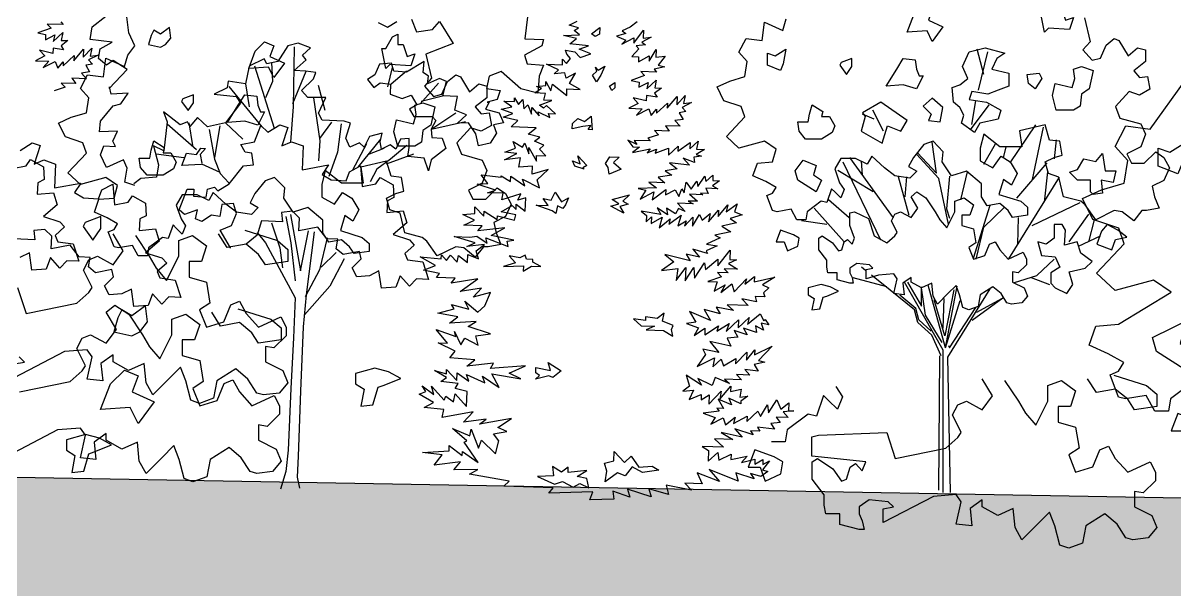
# Model space of a CAD drawing. Header units: inches. Extents: x 11.9 to 85.3, y 21.1 to 37.4.
# Drawn here: x 23.875 to 24.909, y 22.244 to 22.753 of the extents above; entities that cross this region are included whole.
import ezdxf

# ---------------------------------------------------------------- set-up
doc = ezdxf.new("R2010")
doc.units = ezdxf.units.IN
doc.header["$MEASUREMENT"] = 0
doc.layers.add('CAY', color=94, linetype='Continuous')
doc.layers.add('CAY-3', color=61, linetype='Continuous')

# ---------------------------------------------------------------- blocks, each defined once
blk = doc.blocks.new('A$C76451831')
at = {"layer": 'CAY'}
for p, q in [((6028.7, 1064.2), (6002.1, 1054.3)), ((6053, 1071.1), (6021.3, 1072.2)), ((6021.3, 1072.2), (6028.7, 1064.2)), ((6048.2, 1076.7), (6053, 1071.1)), ((6002.1, 1054.3), (6017.8, 1051)), ((6017.8, 1051), (6017.5, 1040.6)), ((6017.5, 1040.6), (6036.4, 1050.3)), ((6033.2, 1037.3), (6052.4, 1055.2)), ((6036.4, 1050.3), (6033.2, 1037.3)), ((6062.7, 1039), (6048.8, 1028.6)), ((6052.4, 1055.2), (6049.1, 1039.5)), ((6049.1, 1039.5), (6062.7, 1039)), ((2228.3, 971.5), (2215.1, 1021.6)), ((2217.8, 939.8), (2236.3, 1016.3)), ((6005.9, 1019.7), (6016.3, 1008.4)), ((6032.4, 1013.3), (6005.9, 1019.7)), ((6032.8, 1024.2), (6032.4, 1013.3)), ((6053.9, 1020.7), (6032.8, 1024.2)), ((6048.8, 1028.6), (6053.9, 1020.7)), ((6074.5, 998.7), (6093.9, 1022)), ((6093.3, 1005.7), (6110.2, 1024.2)), ((6093.9, 1022), (6093.3, 1005.7)), ((6110.2, 1024.2), (6107, 1008)), ((6016.3, 1008.4), (5997.4, 998.7)), ((5997.4, 998.7), (6024.1, 997.7)), ((6024.1, 997.7), (6012.8, 985)), ((6012.8, 985), (6037.3, 997.3)), ((6037.3, 997.3), (6042.2, 983.9)), ((6042.2, 983.9), (6053.1, 996.7)), ((6052.8, 988.6), (6074.8, 1009.1)), ((6053.1, 996.7), (6052.8, 988.6)), ((6074.8, 1009.1), (6074.5, 998.7)), ((6111.4, 992), (6098.2, 989.7)), ((6122.9, 1010.1), (6104, 1000.4)), ((6104, 1000.4), (6111.4, 992)), ((6107, 1008), (6122.9, 1010.1)), ((6105.9, 976.3), (6089.5, 974.1)), ((6089.5, 974.1), (6099.9, 962.9)), ((6098.2, 989.7), (6105.9, 976.3)), ((6056.8, 945.8), (6035.2, 938.9)), ((6078.3, 953.2), (6048.9, 954.2)), ((6048.9, 954.2), (6056.8, 945.8)), ((6070.5, 963.9), (6078.3, 953.2)), ((6099.9, 962.9), (6070.5, 963.9)), ((2027.8, 857.9), (2006.6, 900.2)), ((2201.9, 860.6), (2238.9, 910.7)), ((2204.6, 871.1), (2212.5, 918.7)), ((2009.3, 881.7), (1985.5, 892.2)), ((2281, 794.5), (2332.5, 870.4)), ((2326.2, 761), (2347.8, 865.6)), ((2491.6, 827), (2512.8, 868.3)), ((2512.8, 868.3), (2561.2, 861.8)), ((2134, 774), (2125.3, 835.7)), ((2228.6, 791.9), (2251.7, 832.8)), ((2370.1, 802.5), (2374.1, 840.9)), ((2138.7, 763.4), (2093.5, 812.2)), ((2095.8, 814.5), (2134, 774)), ((2268, 805.1), (2272.9, 825.9)), ((2516.4, 799.3), (2491.6, 827)), ((2022.3, 639.8), (1946.8, 795.6)), ((2047.7, 684.5), (1960.2, 805.1)), ((1985.8, 770.9), (1983.8, 797.9)), ((2294.3, 724.1), (2354.9, 794.5)), ((2509.3, 753.8), (2516.4, 799.3)), ((2007, 736.3), (1936.2, 779.1)), ((2079.1, 689), (2057.9, 766.3)), ((2071.1, 726.8), (2074.5, 766.9)), ((2157.5, 671.8), (2138.7, 763.4)), ((2159.9, 768.1), (2154, 702.8)), ((2182.7, 720.5), (2195.7, 776.4)), ((2278.7, 602.9), (2379.6, 765.8)), ((2350.1, 715.8), (2356.4, 776.4)), ((2426.2, 723.2), (2463.9, 740.3)), ((2463.9, 740.3), (2509.3, 753.8)), ((1958.8, 684.4), (1917.8, 720.8)), ((2325.4, 669), (2421.3, 715.4)), ((2446.8, 681.3), (2426.2, 723.2)), ((1948.8, 636.8), (1888.7, 704)), ((2154, 702.8), (2159.9, 684)), ((2207.6, 603.7), (2240.9, 709.9)), ((2228.7, 665.9), (2269.2, 705.2)), ((2399.3, 636.8), (2438.6, 692.2)), ((1914.2, 671.4), (1863.5, 678.5)), ((2296.7, 631.7), (2297.9, 685.1)), ((2438.6, 636.8), (2450, 680.8)), ((2498.7, 664.2), (2446.8, 681.3)), ((2213.4, 601.8), (2228.7, 665.9)), ((2417.8, 627.7), (2461.8, 648.6)), ((2509.3, 632.9), (2498.7, 664.2)), ((2334.4, 569.5), (2369.4, 602.2)), ((1991.5, 579.5), (1983.4, 586)), ((2034.5, 546.7), (1966.9, 564.4)), ((2041.2, 539.6), (2003.7, 569.7)), ((2147.3, 419.7), (2069.9, 556)), ((2075.8, 556.2), (2104.1, 507.8)), ((2289.6, 555.4), (2334.4, 569.5)), ((2323, 565.2), (2360, 551.4)), ((2089.9, 500.7), (2041.2, 539.6)), ((2092.3, 503.1), (2060.4, 530.2)), ((2102.9, 544.4), (2111.2, 489.7)), ((2104.1, 507.8), (2104.1, 546.7)), ((2151.6, 424.8), (2117.3, 549.9)), ((2168.2, 540.8), (2150.5, 448.4)), ((2151.6, 424.8), (2175, 548.1)), ((2156.8, 405.9), (2241.3, 542.4)), ((2150.5, 448.4), (2129.2, 520.8)), ((2146.9, 463.7), (2149.3, 523.1)), ((2151.6, 424.8), (2181.2, 519.2)), ((2205.1, 479.9), (2266.8, 524.3)), ((2214.5, 496), (2264.5, 523.1)), ((2096.6, 475.1), (2089.9, 500.7)), ((2098.2, 480.3), (2092.3, 503.1)), ((2111.2, 489.7), (2144.6, 435.4)), ((2159.9, 424.8), (2212.2, 505.4)), ((2124.5, 449.6), (2096.6, 475.1)), ((2123.3, 457.8), (2098.2, 480.3)), ((2143, 408.3), (2124.5, 449.6)), ((2147.3, 135.4), (2147.3, 419.7)), ((2157.5, 429.5), (2159.9, 424.8)), ((2138.3, 140.1), (2140.6, 408.3)), ((2161.5, 135.4), (2156.8, 405.9))]:
    blk.add_line(p, q, dxfattribs=at)
for points in [[(530, 749.3), (509.9, 755.6), (514.2, 784.1), (506.8, 800.9), (473, 785.1), (461.4, 810.4), (467.7, 828.4), (490.9, 827.3), (485.7, 837.9), (495.2, 857.9), (459.3, 856.8), (461.4, 877.9), (486.7, 908.5), (501.5, 912.7), (516.3, 933.8), (482.5, 931.7), (479.3, 946.5), (478.3, 943.3), (514.2, 981.3), (486.7, 999.2), (473, 989.7), (457.2, 1003.4), (460.4, 1022.4), (484.6, 1036.1), (440.3, 1041.4), (444.5, 1066.7), (472, 1087.8)], [(1315.7, 1086.8), (1310.4, 1042.5), (1347.4, 1041.4), (1344.2, 1028.7), (1309.4, 1009.8), (1314.7, 992.9), (1347.4, 989.7), (1338.9, 967.6), (1335.8, 933.8), (1302, 942.3), (1263, 977.1), (1238.7, 967.6), (1233.4, 943.3), (1260.9, 939.1), (1254.5, 921.2), (1234.5, 915.9), (1238.7, 915.9), (1231.3, 902.2), (1258.8, 894.8), (1267.2, 874.8), (1247.2, 870.5), (1253.5, 853.7)], [(2429.6, 1084.7), (2441, 1036.7), (2426.8, 1020.6), (2445.3, 999.7), (2461.8, 1004.1), (2473.2, 1029.6), (2489.3, 1043.4), (2498.7, 1039.1), (2517.2, 1008.8), (2535.7, 1024.9), (2551.8, 1020.6), (2551.8, 997.4), (2528.6, 978.9), (2540, 965.1), (2556.1, 967.1), (2560.8, 941.9), (2540, 930.1), (2519.2, 937.2), (2491.7, 907.3), (2500.7, 884.1), (2542.4, 872.7), (2551.8, 851.9), (2542.4, 826.3), (2533.3, 821.6), (2514.8, 812.5), (2523.9, 794.1), (2549.4, 794.1), (2572.6, 816.9), (2588.7, 805.5), (2600.1, 784.6), (2588.7, 759.5), (2565.6, 747.7), (2570.3, 726.8), (2579.3, 704), (2554.2, 699.3), (2544.7, 699.3), (2528.6, 678.5), (2505.4, 696.9), (2489.3, 699.3), (2452.3, 680.8), (2431.5, 710.7), (2422.5, 717.8), (2387.9, 726.8), (2378.5, 766.1), (2357.6, 773.2), (2350.9, 796.4), (2369.4, 805.5), (2385.5, 810.2), (2380.8, 837.7), (2360, 840.1), (2350.9, 870.4), (2299.8, 858.6), (2304.6, 826.3), (2260.5, 826.3), (2228.3, 851.9), (2221.2, 824), (2221.2, 798.4), (2246.8, 784.6), (2262.9, 807.8), (2281.4, 796.4), (2295.5, 773.2), (2283.7, 750), (2267.6, 761.4), (2258.6, 731.5), (2302.2, 717.8), (2316, 706), (2316, 689.9), (2286.1, 685.5), (2277, 699.3), (2260.5, 713.1), (2235.4, 708.3), (2223.6, 726.8), (2223.6, 752.4), (2193.7, 777.9), (2163.8, 768.5), (2145.4, 796.4), (2147.3, 816.9), (2126.9, 837.7), (2108.4, 831), (2087.6, 805.5), (2078.1, 787), (2094.3, 777.9), (2080.5, 763.8), (2050.6, 768.5), (2029.8, 784.6), (2004.2, 807.8), (1995.2, 791.7), (1972, 803.1), (1942.1, 803.1), (1930.3, 782.3), (1939.8, 754.7), (1948.8, 741), (1942.1, 724.5), (1930.3, 736.3), (1923.7, 742.9), (1914.2, 715.4), (1902.8, 717.8), (1874.9, 696.9), (1872.6, 680.8), (1854.1, 680.8), (1842.7, 701.7), (1814.8, 696.9), (1805.7, 699.3), (1794.3, 729.2), (1805.7, 733.9), (1812.8, 745.3), (1792, 757.1), (1766.4, 768.5), (1775.5, 794.1), (1805.7, 796.4), (1812.8, 821.6), (1789.6, 837.7), (1738.5, 824), (1713.4, 847.2), (1750.3, 886.5), (1743.2, 907.3), (1708.6, 918.7), (1694.9, 946.6), (1720, 958), (1750.3, 967.1), (1755, 997.4), (1738.5, 1015.9), (1752.7, 1043.4), (1784.9, 1039.1), (1789.6, 1076), (1826.6, 1059.5), (1833.2, 1082.7)], [(1534.6, 1076.3), (1521.1, 1065.9), (1505, 1058.7), (1512.5, 1053), (1493.8, 1048.2), (1512, 1039.9), (1504.1, 1032), (1528.5, 1044.3), (1528.1, 1033.9), (1547.6, 1060), (1547.1, 1043.7), (1563, 1045.8), (1544.1, 1036.1), (1551.6, 1030.3), (1532.9, 1028.3), (1538.2, 1022.7), (1524.5, 1007.3), (1537.6, 1006.8), (1537.3, 996.4), (1559, 1008.8), (1558.6, 997.9), (1572.6, 1021.5), (1572, 1005.6), (1591.1, 1007.7), (1576.9, 989.6), (1590.4, 986.4), (1568.9, 981.7), (1573.7, 976.1), (1542, 977.2), (1549.5, 969.2), (1522.8, 959.3), (1538.6, 956), (1538.2, 945.6), (1557.1, 955.4), (1554, 942.3), (1573.2, 960.2), (1569.9, 944.5), (1583.5, 944), (1569.5, 933.6), (1574.7, 925.7), (1553.5, 929.2), (1553.1, 918.3), (1526.6, 924.7), (1537.1, 913.4), (1518.2, 903.7), (1544.9, 902.7), (1533.5, 890), (1558, 902.3), (1563, 889), (1573.8, 901.7), (1573.5, 893.6), (1595.6, 914.1), (1595.2, 903.7), (1614.6, 927.1), (1614, 910.8), (1631, 929.2), (1627.7, 913), (1643.6, 915.2), (1624.7, 905.4), (1632.1, 897), (1618.9, 894.7), (1626.6, 881.3), (1610.2, 879.2), (1620.7, 867.9), (1591.3, 868.9), (1599.1, 858.2), (1569.6, 859.3), (1577.5, 850.8), (1556, 843.9), (1561.2, 838.3), (1529.1, 839.4), (1534.2, 831), (1515.9, 839.8), (1525.9, 826.3), (1539.5, 825.9), (1525.5, 815.5), (1560.6, 822.4), (1554.9, 814.4), (1573.8, 821.9), (1570.8, 813.9), (1597.8, 823.8), (1597.4, 810.2), (1616.6, 828.2), (1616.2, 817.7), (1640.9, 835.5), (1640.4, 822.3), (1656.8, 837.6), (1653.5, 821.9), (1669.8, 821.3), (1653.1, 811), (1663.9, 807.9), (1648, 805.8), (1649.9, 795.3), (1626.6, 803.8), (1639.3, 790.2), (1599.5, 794.3), (1615, 782.9), (1590.8, 778.7), (1604.1, 770.1), (1577.2, 765.6), (1590, 754.7), (1558.3, 755.8), (1573.8, 744.4), (1536.6, 743), (1552.3, 740.2), (1540.8, 721.6), (1568.1, 736.9), (1564.8, 720.7), (1592.2, 741.1), (1591.9, 730.6), (1610.8, 740.4), (1618.5, 727), (1624.5, 742.7), (1629.2, 734.8), (1632.6, 756), (1643, 742), (1654, 757.9), (1656.3, 747), (1670.2, 767.8), (1672.6, 757.3), (1686.6, 770), (1686.2, 759.1), (1699.3, 758.6), (1685.9, 748.7), (1696.1, 742.9), (1672.1, 743.7), (1677.2, 733.1), (1661.3, 733.7), (1666.6, 730.8), (1639.9, 731.7), (1655.3, 717.6), (1636.8, 718.2), (1647, 712.9), (1615.3, 714), (1630.6, 697.1), (1617.6, 703), (1611.9, 692.8), (1593.7, 703.8), (1595.9, 690.6), (1575.1, 704.5), (1582.3, 691.1), (1542.7, 697.9), (1553.3, 689.4), (1552.8, 676.3), (1563.6, 686.3), (1563.1, 673.2), (1584.9, 685.6), (1579.1, 664.5), (1601.1, 682.3), (1598, 672), (1622.6, 689.7), (1616.4, 668.6), (1632.6, 678.5), (1629.6, 668.1), (1646.1, 686.1), (1645.4, 667.6), (1659.8, 691.1), (1664.9, 680), (1681.2, 693.1), (1677.9, 676.9), (1697.3, 700.2), (1696.8, 687.1), (1716.2, 710.4), (1713, 696.9), (1734.9, 712.5), (1729.3, 696.4), (1745, 690.8), (1720.7, 683.5), (1733.6, 674.9), (1704.3, 668.2), (1722.5, 656.7), (1690.1, 650.1), (1700.8, 644.3), (1673.6, 631.7), (1694.8, 628.7), (1673.2, 618.6), (1675.7, 613), (1646.5, 622.2), (1659.6, 605.9), (1633, 611.8), (1640.7, 598.4), (1590.4, 611), (1608.5, 596.8), (1583.9, 579.1), (1616.2, 583.4), (1612.6, 559.5), (1632.1, 585.5), (1631.2, 558.8), (1648, 585), (1649.9, 563.6), (1669.6, 594.7), (1671.9, 581.4), (1696.6, 601.9), (1696.1, 588.3), (1721.2, 619.6), (1720.6, 601), (1733.7, 600.6), (1717.6, 593), (1735.8, 581.9), (1709.1, 582.8), (1716.9, 574.4), (1695.7, 575.2), (1703.5, 566.7), (1676.5, 557.2), (1695, 556.6), (1688.9, 538.2), (1710.7, 550.6), (1702.4, 535), (1724.3, 552.8), (1728.8, 536.8), (1753.7, 562.3), (1750.6, 551.9), (1769.7, 567.1), (1769.3, 556.7), (1810, 565.7), (1785.4, 550.7), (1798.4, 544.8), (1787.6, 534.8), (1790, 526.5), (1771, 527.2), (1773.4, 516.7), (1744.6, 522.7), (1757.2, 509.1), (1714.7, 510.6), (1727.4, 499.2), (1693.2, 505.9), (1700.9, 492.5), (1669.1, 501.3), (1681.4, 479.5), (1639.5, 497.3), (1652.3, 475.6), (1633.6, 473.5), (1657.4, 464.5), (1648.7, 449), (1670.5, 464.1), (1670, 450.9), (1697.4, 468.6), (1694.3, 457.8), (1718.8, 473.3), (1712.8, 457.1), (1737.7, 480.3), (1737.1, 464.5), (1759.1, 485), (1755.9, 472), (1780.7, 492.4), (1788.3, 478.5), (1790.7, 481.2), (1798.5, 470.5), (1782.7, 473.7), (1787.7, 460), (1771.7, 468.7), (1773.9, 455), (1747.5, 464.1), (1755.2, 450.7), (1728.8, 459.3), (1736.5, 445.9), (1715.1, 443.9), (1722.2, 427.8), (1680, 437), (1698.2, 415), (1666.3, 421.6), (1671.3, 411), (1654.7, 387.5), (1689.7, 404.9), (1686.3, 386.4), (1702.7, 401.7), (1707.7, 388.4), (1732.3, 403.4), (1731.9, 392.6), (1754, 415.8), (1753.4, 400), (1770, 420.7), (1769.7, 410.3), (1805.2, 427.6), (1777.4, 399.1), (1790.4, 396), (1769, 391.3), (1776.7, 377.8), (1750.1, 381.5), (1760.6, 370.2), (1733.8, 371.2), (1743.9, 360.4), (1709.5, 361.6), (1719.6, 353.1), (1691, 365), (1685, 349.3), (1656.1, 363.5), (1663.8, 350.1), (1632.7, 369.7), (1639.7, 348.2), (1626.2, 337.8), (1647.6, 339.7), (1638.8, 321.5), (1663.1, 331), (1662.7, 320.6), (1679, 330.5), (1678.3, 311.9), (1703.2, 337.8), (1700, 322), (1722.2, 348), (1721.8, 337.1), (1743.2, 341.8), (1740, 326.1), (1756.3, 327.8), (1742.4, 317.8), (1742.2, 312.4), (1718.6, 324.1), (1723.6, 310.3), (1697.2, 322.1), (1707.5, 303.2), (1694.3, 303.7), (1699.1, 298), (1667.2, 293.7), (1691, 285.2), (1682.3, 271.9), (1706.8, 284.6), (1711.8, 270.9), (1730.9, 286.1), (1727.7, 273), (1755, 287.9), (1754.6, 277.5), (1776.6, 298.1), (1781.7, 287), (1795.6, 310.5), (1797.8, 294.6), (1814.6, 320.8), (1822.1, 301.9), (1838.4, 314.5), (1837.8, 298.6), (1848.2, 298.3), (1826.8, 296.3), (1837.3, 285.1), (1813.3, 285.9), (1821.1, 275.2), (1802.5, 273.1), (1809.8, 262), (1775.5, 265.9), (1780.6, 258), (1761.6, 258.7), (1766.8, 250.4), (1730.1, 262.5), (1745.3, 245.7), (1703.1, 255.3), (1726.6, 241.3), (1689.5, 242.6), (1707.5, 225.7), (1664.9, 227.2), (1677.8, 219), (1677, 197.7), (1696.2, 215.6), (1698.4, 199.7), (1722.9, 212), (1722.5, 201.1), (1754.9, 208.2), (1743.6, 195.4), (1770.5, 202.2), (1770.2, 191.8), (1786.4, 201.6), (1786, 191.2), (1799.9, 198.4), (1785.6, 180.3), (1796.4, 177.2), (1782.5, 167.3), (1761.4, 173.5), (1769.1, 162.3), (1732.4, 174.5), (1736.8, 158), (1679.2, 181.3), (1699.6, 157), (1654.9, 174.5), (1665, 152.8), (1630.2, 154), (1643.3, 140), (1592.9, 149.9), (1597.7, 131.1), (1558.2, 142.9), (1562.6, 126.9), (1515.6, 142.2), (1520, 125.7), (1486, 137.8), (1488.1, 121.8), (1440.1, 120.8), (1446.1, 136.4), (1358.1, 134.1), (1366.6, 144.6), (1267.9, 148.1), (1279.1, 158.1), (1199.4, 171.8), (1216.1, 181.6), (1168, 180.6), (1181.7, 196.4), (1128.5, 190.1), (1145, 210.9), (1105.3, 215), (1158.5, 218.6), (1158.8, 229), (1184.9, 209.5), (1185.2, 217.6), (1216.5, 195.2), (1188.5, 236.1), (1194, 238.6), (1165.5, 263.2), (1199.8, 248.8), (1202.6, 261.9), (1217.6, 224.2), (1223.1, 239.9), (1251.6, 212.6), (1257.9, 238.7), (1247.6, 252.6), (1274.4, 257.1), (1256.2, 265.5), (1283.5, 283.1), (1219.2, 272.2), (1232.7, 282.1), (1187.2, 276), (1206.5, 296.7), (1144.9, 285.2), (1148.2, 301.4), (1108.5, 305.5), (1127.4, 315.3), (1098.5, 332.2), (1112.3, 337.1), (1104.5, 348.3), (1127.9, 331.1), (1123.1, 347.6), (1148.9, 320), (1151.8, 327.6), (1167.3, 316.6), (1170.6, 332.4), (1193.7, 307.5), (1194.8, 337), (1171, 343.2), (1176.8, 353.5), (1142, 357.4), (1153.2, 365.2), (1129.6, 379.1), (1153.4, 372.9), (1153.7, 381), (1174.2, 359), (1174.8, 374.8), (1198.2, 358.2), (1193.2, 371.5), (1229.8, 354.3), (1225.3, 367.6), (1258.9, 345.2), (1244, 372.4), (1302.2, 362.7), (1278.5, 373.9), (1311.2, 388.7), (1241.7, 383.4), (1247.5, 393.6), (1193.8, 387.8), (1210.1, 400.4), (1160, 404.8), (1170.8, 417.6), (1137, 434.6), (1155.6, 434), (1132.5, 461.5), (1171.9, 447), (1169.5, 457.5), (1182.2, 430.8), (1190.3, 443.7), (1216.6, 429.6), (1211.8, 448.3), (1241.4, 452.3), (1196.6, 467.5), (1212.8, 477.3), (1159.7, 474.2), (1176, 486.8), (1136.3, 493.6), (1168.4, 502.9), (1163.7, 511.2), (1197.8, 501.9), (1190.2, 518), (1216.2, 495.8), (1230.2, 508.9), (1241.6, 535.3), (1206.8, 525.6), (1223.3, 543.6), (1180.5, 537.4), (1215.8, 562.4), (1162.5, 553.9), (1170.5, 564), (1133.4, 565.3), (1139.1, 573.3), (1107.2, 579.8), (1131.5, 589.4), (1100.4, 606.4), (1142.9, 602.6), (1143.1, 610.3), (1153.2, 599.5), (1161.7, 609.7), (1174.4, 596.1), (1177.5, 609.1), (1195.6, 595.3), (1196.2, 611.2), (1217.2, 602.3), (1212.8, 618.8), (1229.1, 631.3), (1194, 627.1), (1210.6, 634.7), (1168.4, 647.1), (1200.1, 646), (1213.8, 647.7), (1234.6, 633.9), (1232.3, 644.8), (1276.9, 627), (1274.6, 637.9), (1287.8, 640.2), (1242.8, 649.4), (1270.1, 664.8), (1216.4, 658.5), (1224.9, 668.7), (1187.8, 670), (1209.5, 680.1), (1185.8, 691.3), (1209.9, 693.2), (1210.4, 706.8), (1228.3, 687.6), (1228.7, 698), (1254.8, 681.2), (1255.1, 688.9), (1289.2, 680), (1292.3, 690.3), (1263.1, 696.8), (1284.8, 709.2), (1292.7, 701.2), (1293, 711.6), (1311.1, 697.8), (1312.1, 724.6), (1296, 719.7), (1301.9, 732.6), (1263.9, 720.8), (1267.1, 733.8), (1235.4, 734.9), (1251.4, 739.8), (1214.7, 752), (1236, 753.5), (1223, 770.3), (1262.8, 766.2), (1262.9, 768.9), (1281.5, 757.4), (1281.9, 768.2), (1310.2, 748.6), (1305.7, 761.9), (1339.5, 744.9), (1334.6, 760.9), (1356.7, 781.5), (1324.6, 771.7), (1325.2, 788), (1298.4, 786.2), (1301.7, 804.7), (1269.4, 800.4), (1293.9, 813.1), (1270, 816.2), (1291.5, 823.6), (1286.5, 837), (1305.2, 825.9), (1310.4, 833.9), (1317.9, 812.3), (1318.3, 825.4), (1333.2, 798.2), (1333.6, 809), (1352.2, 808.4), (1339.5, 822), (1347.9, 829.8), (1329.6, 838.2), (1340.3, 846), (1316.5, 852.2), (1332.8, 864.8), (1282.6, 866.6), (1296.2, 879.2), (1266.9, 885.7), (1286.2, 893.2), (1262.5, 901.7), (1284, 906.4), (1268.1, 917.8), (1289.3, 917.1), (1289.6, 924.8), (1297.3, 911.4), (1305.8, 921.5), (1307.9, 902.9), (1315.9, 910.7), (1323.4, 891.9), (1323.8, 905), (1339.1, 888.6), (1336.7, 896.9), (1360.3, 885.2), (1357.8, 893.4), (1371.4, 892.9), (1353.4, 909.4), (1347.8, 904.2), (1339.8, 909.9), (1364.2, 919.5), (1348.4, 920), (1351.5, 933.5), (1330.3, 934.3), (1343.8, 944.2), (1333.4, 947.3), (1352.1, 949.4), (1352.4, 957.5), (1362.1, 938.6), (1365.3, 951.6), (1394, 929.3), (1394.4, 942.4), (1420.7, 941.5), (1399.8, 953.1), (1411.4, 974), (1392.5, 963.8), (1390.1, 974.8), (1368.8, 972.8), (1377.2, 980.7), (1353.6, 991.9), (1385.3, 990.8), (1385.6, 1001.7), (1393.5, 993.3), (1401.6, 1003.4), (1394.2, 1011.8), (1391.7, 1020.1), (1410.2, 1016.7), (1420.7, 1005.5), (1442.2, 1012.9), (1418.5, 1021.8), (1437.3, 1028.9), (1400.3, 1032.9), (1413.8, 1043.3), (1387.3, 1049.2), (1419.5, 1050.8), (1409, 1059.4), (1417.3, 1064.5), (1398.9, 1070.1), (1415, 1077.7)], [(1253.5, 853.7), (1240.8, 833.6), (1217.6, 828.4), (1212.4, 852.6), (1197.6, 874.8), (1175.4, 873.7), (1193.4, 890.6), (1170.2, 900.1), (1175.4, 927.5), (1145.9, 928.6), (1153.3, 957), (1139.6, 963.4), (1115.3, 952.8), (1117.4, 967.6), (1106.9, 975), (1109, 997.1), (1073.1, 976), (1047.8, 978.1), (1043.6, 993.9), (1019.3, 991.8), (1009.9, 970.7), (995.1, 961.2), (1007.7, 945.4), (1020.4, 954.9), (1041.5, 951.8), (1040.4, 931.7), (1064.7, 923.3), (1082.6, 929.6), (1094.2, 910.6), (1079.5, 902.2), (1087.9, 887.4), (1124.8, 887.4), (1132.2, 879), (1122.7, 862.1), (1123.8, 845.2), (1144.9, 844.2), (1152.2, 823.1), (1122.7, 800.9), (1117.4, 778.8), (1109, 804.1), (1076.3, 807.3), (1078.4, 825.2), (1078.4, 843.1), (1061.5, 842.1), (1052, 822), (1040.4, 830.5), (1023.6, 822), (1020.4, 836.8), (1024.6, 853.7), (999.3, 847.3), (988.8, 826.2), (979.3, 834.7), (960.3, 826.2), (951.8, 844.2), (961.3, 873.7), (948.7, 877.9), (904.4, 880), (897, 893.7), (911.8, 925.4), (875.9, 925.4), (863.3, 939.1), (887.5, 962.3), (891.7, 975), (871.7, 978.1), (848.5, 979.2), (872.7, 1000.3), (865.4, 1009.8), (881.2, 1024.5), (856.9, 1034), (835.8, 1028.7), (815.8, 997.1), (793.6, 992.9), (788.4, 1002.4), (758.8, 987.6), (751.5, 952.8), (716.7, 958.1), (714.5, 944.4), (688.2, 931.7), (732.5, 927.5), (740.9, 913.8), (711.4, 874.8), (675.5, 866.3), (655.5, 885.3), (639.7, 867.4), (635.4, 876.9), (620.7, 870.5), (586.9, 896.9), (594.3, 876.9), (588, 818.9), (566.9, 828.4), (577.4, 790.4), (573.2, 766.1), (541.6, 763), (527.9, 752.4)], [(848.5, 1026.6), (846.4, 906.4), (841.1, 836.8)], [(803.1, 995), (805.2, 957), (791.5, 924.3)], [(769.4, 988.7), (808.4, 864.2)], [(871.7, 977.1), (845.3, 912.7)], [(1044.7, 985.5), (1035.2, 946.5)], [(1073.1, 978.1), (1042.6, 951.8)], [(717.7, 947.5), (784.2, 866.3)], [(751.5, 952.8), (758.8, 906.4)], [(1137.5, 953.9), (1100.6, 912.7)], [(1484.5, 939.3), (1479.8, 947.6), (1490.5, 955.4), (1490.1, 944.5), (1484.5, 939.3)], [(887.5, 924.3), (900.2, 838.9), (897, 798.8)], [(1148, 928.6), (1102.7, 917)], [(1172.3, 893.7), (1123.8, 862.1)], [(1191.3, 876.9), (1125.9, 862.1)], [(594.3, 872.7), (653.4, 821)], [(634.4, 741.9), (648.1, 741.9), (647, 728.2), (672.4, 726.1), (675.5, 741.9), (689.2, 746.1), (695.6, 738.7), (718.8, 752.4), (747.2, 788.3), (767.3, 790.4), (764.1, 813.6), (750.4, 815.7), (742, 831.5), (769.4, 836.8), (782, 869.5), (795.8, 855.8), (820, 870.5), (835.8, 865.3), (824.2, 828.4), (843.2, 836.8), (866.4, 828.4), (864.3, 780.9), (917, 790.4), (904.4, 771.4), (922.3, 760.9), (952.9, 758.7), (959.2, 776.7), (981.4, 788.3), (984.5, 747.1), (1012, 752.4), (1020.4, 765.1), (1046.8, 750.3), (1047.8, 725), (1035.2, 718.7), (1034.1, 695.5), (1066.8, 698.6), (1074.2, 674.4), (1046.8, 651.2), (1079.5, 640.6), (1089, 630.1), (1070, 613.2), (1075.2, 600.5), (1105.8, 596.3), (1117.4, 561.5), (1093.2, 562.6), (1079.5, 547.8), (1060.5, 568.9), (1052, 545.7), (1023.6, 543.6), (1018.3, 578.4), (999.3, 568.9), (974, 566.8), (964.5, 584.7), (982.4, 602.7), (979.3, 617.4), (946.6, 611.1), (932.9, 622.7), (936, 641.7), (913.9, 642.7), (895.9, 665.9), (858, 658.6), (859, 683.9), (845.3, 697.6), (823.2, 695.5), (825.3, 676.5), (783.1, 678.6), (774.7, 650.1), (752.5, 632.2)], [(637.6, 874.8), (644.9, 829.4)], [(678.7, 861.1), (689.2, 802), (700.8, 773.5), (717.7, 754.5)], [(699.8, 868.4), (689.2, 805.2)], [(711.4, 874.8), (746.2, 842.1)], [(923.4, 875.8), (899.1, 843.1)], [(942.4, 872.7), (935, 815.7), (918.1, 767.2)], [(993, 832.6), (965.6, 779.8)], [(1021.5, 842.1), (976.1, 786.2)], [(572.2, 812.5), (628.1, 805.2)], [(662.9, 791.4), (623.8, 789.3), (633.3, 813.6), (653.4, 811.5), (661.8, 824.1), (671.3, 823.1), (660.8, 811.5), (663.9, 793.6)], [(1027.8, 823.1), (995.1, 810.4)], [(1074.2, 829.4), (1041.5, 802), (1014.1, 782), (1000.4, 756.6)], [(1033.1, 792.5), (1087.9, 812.5)], [(662.9, 792.5), (699.8, 775.6)], [(720.9, 623.7), (720.9, 624.8), (700.8, 659.6), (723, 669.1), (733.5, 693.4), (727.2, 713.4), (704, 711.3), (699.8, 687), (682.9, 690.2), (663.9, 677.5), (651.3, 682.8), (655.5, 700.7), (629.1, 691.2), (618.6, 700.7), (634.4, 741.9)], [(803.1, 674.4), (820, 624.8), (825.3, 584.7)], [(831.6, 687), (842.2, 634.3), (850.6, 558.4)], [(841.1, 691.2), (861.1, 578.4), (877, 658.6)], [(774.7, 655.4), (791.5, 634.3), (850.6, 524.6), (847.4, 444.5), (842.2, 343.2), (836.9, 219.8), (831.6, 177.6), (821.1, 141.8)], [(888.6, 656.4), (872.7, 530.9), (866.4, 466.6), (861.1, 337.9), (856.9, 208.2), (854.8, 166), (859, 143.9)], [(914.9, 644.8), (899.1, 580.5), (870.6, 526.7)], [(948.7, 602.7), (920.2, 547.8), (869.6, 490.9)], [(932.9, 615.3), (902.3, 585.8)]]:
    blk.add_lwpolyline(points, dxfattribs=at)
for points in [[(2088.5, 1090.3), (2106.9, 1108.8), (2125.4, 1100.8), (2117.5, 1079.7), (2146.5, 1066.5), (2125.4, 1037.5), (2114.9, 1058.6), (2075.3, 1055.9)], [(2362.9, 1119.3), (2373.5, 1124.6), (2373.5, 1103.5), (2384.1, 1103.5), (2392, 1079.7), (2407.8, 1085), (2399.9, 1061.2), (2357.7, 1063.9), (2349.7, 1055.9), (2341.8, 1095.6), (2349.7, 1095.6)], [(1443.6, 1052.7), (1459.9, 1065.3), (1459.5, 1052.2), (1451.1, 1047)], [(1795.5, 989.9), (1795.5, 1013.7), (1811.3, 1008.4), (1832.5, 1021.6), (1827.2, 992.6), (1821.9, 979.4)], [(2209.9, 855.3), (2183.5, 873.8), (2188.8, 889.6), (2180.8, 905.5), (2167.6, 916), (2165, 945.1), (2180.8, 950.3), (2196.7, 963.5), (2186.1, 987.3), (2199.3, 1016.3), (2231, 1024.3), (2270.6, 1013.7), (2254.7, 1003.1), (2244.2, 982), (2278.5, 974.1), (2278.5, 947.7), (2257.4, 939.8), (2236.3, 931.9), (2204.6, 937.1), (2199.3, 921.3), (2233.6, 916), (2262.7, 900.2), (2257.4, 881.7), (2220.4, 873.8)], [(1943.3, 995.2), (1940.7, 989.9), (1953.9, 971.5), (1964.4, 987.3), (1964.4, 1003.1)], [(2054.1, 982), (2067.3, 1003.1), (2091.1, 1000.5), (2093.7, 982), (2099, 968.8), (2106.9, 968.8), (2093.7, 942.4), (2067.3, 950.3), (2033, 947.7)], [(1445.7, 970.1), (1454.1, 978), (1451.7, 985.8), (1456.9, 980.2), (1470.4, 987.9), (1462, 969.6), (1453.4, 956.7)], [(2318.1, 953), (2315.4, 971.5), (2339.2, 974.1), (2344.5, 963.5), (2331.3, 942.4)], [(2365.6, 929.2), (2370.9, 953), (2405.2, 945.1), (2410.4, 963.5), (2407.8, 982), (2423.6, 987.3), (2447.4, 979.4), (2439.5, 942.4), (2423.6, 931.9), (2421, 908.1), (2407.8, 900.2), (2373.5, 900.2)], [(2141.2, 876.4), (2146.5, 905.5), (2125.4, 923.9), (2106.9, 908.1), (2122.8, 892.2), (2117.5, 879)], [(1903.7, 887), (1919.5, 887), (1930.1, 868.5), (1924.8, 855.3), (1903.7, 842.1), (1872, 842.1), (1858.8, 857.9), (1856.2, 876.4), (1877.3, 876.4), (1880, 892.2), (1885.2, 910.7), (1906.4, 897.5)], [(2062.1, 857.9), (2075.3, 879), (2022.5, 916), (1985.5, 894.9), (1990.8, 887), (1982.9, 857.9), (2025.1, 834.2), (2035.7, 868.5)], [(1444.6, 860.9), (1436.9, 861.2), (1442.2, 869.2), (1426.3, 867), (1404.8, 862.3), (1405.2, 873.2), (1416.4, 883.2), (1429.3, 877.3), (1442.8, 887.7)], [(2577.1, 788.1), (2577.1, 823.8), (2600.8, 815.8), (2632.5, 835.6), (2624.6, 792.1), (2616.7, 772.3)], [(1428.7, 781.7), (1410.3, 787.8), (1405.3, 798.4), (1420.9, 792.4), (1416.1, 808.9), (1434.4, 789.2), (1426.1, 784.5)], [(2415.7, 781.4), (2428.9, 802.5), (2452.7, 797.2), (2465.9, 813), (2471.2, 778.7), (2492.3, 778.7), (2487, 755), (2463.2, 760.2), (2465.9, 733.8), (2447.4, 731.2), (2442.1, 736.5), (2442.1, 760.2), (2415.7, 760.2), (2399.9, 776.1)], [(1476.9, 785.4), (1471.7, 793.3), (1479.9, 806.6), (1498.9, 806), (1487.6, 795.5), (1503, 781.8), (1478.7, 771.8)], [(1856.2, 760.2), (1850.9, 778.7), (1866.8, 799.8), (1893.2, 789.3), (1887.9, 770.8), (1903.7, 760.2), (1893.2, 736.5)], [(1364.6, 698.7), (1332.9, 710.2), (1356.9, 709.4), (1346.9, 723.3), (1362.7, 720.1), (1370.9, 735.6), (1383.8, 716.6), (1397.3, 724.3), (1391.3, 710.9), (1386.1, 703.4), (1375.4, 708.7), (1372.1, 693)], [(1485.1, 721.2), (1519.8, 730.4), (1506.2, 717.8), (1516.9, 712), (1500.4, 707.1), (1508.1, 693.7), (1481.9, 707.7), (1497.9, 712.6)], [(1999.5, 590.8), (1974.4, 593.1), (1960.6, 583.7), (1960.6, 574.6), (1964.9, 565.2), (1967.3, 553.8), (1960.6, 553.8), (1935.1, 560.5), (1935.1, 574.6), (1916.6, 574.6), (1914.2, 586), (1914.2, 599.8), (1898.1, 620.6), (1898.1, 643.8), (1905.2, 648.6), (1925.6, 634.4), (1937.4, 618.3), (1944.1, 620.6), (1948.8, 636.8), (1955.9, 641.5), (1964.9, 632), (1969.6, 643.8), (1960.6, 669), (1960.6, 694.6), (1969.6, 696.9), (1997.6, 683.2), (2009, 648.6), (2034.5, 634.4), (2050.6, 648.6), (2054.9, 655.2), (2043.5, 678.5), (2050.6, 692.2), (2062, 696.9), (2082.9, 685.5), (2096.6, 704), (2082.9, 726.8), (2094.3, 736.3), (2112.7, 724.5), (2131.2, 696.9), (2140.6, 680.8), (2154.4, 664.7), (2170.5, 696.9), (2170.5, 717.8), (2189, 724.5), (2207.5, 710.7), (2200.8, 689.9), (2184.3, 689.9), (2184.3, 669), (2207.5, 662.3), (2212.2, 634.4), (2198.4, 625.4), (2207.5, 602.2), (2230.7, 609.2), (2240.1, 632), (2251.5, 636.8), (2260.5, 620.6), (2277, 602.2), (2306.9, 615.9), (2314, 602.2), (2314, 590.8), (2297.5, 574.6), (2286.1, 576.6), (2286.1, 556.2), (2309.3, 544.4), (2316, 528.2), (2304.6, 514.5), (2283.7, 512.1), (2274.7, 514.5), (2262.9, 533), (2246.8, 546.7), (2221.2, 530.6), (2216.9, 507.4), (2198.4, 500.7), (2186.6, 505), (2179.9, 530.6), (2172.9, 549.1), (2156.8, 533), (2135.9, 512.1), (2126.9, 528.2), (2124.5, 553.8), (2103.7, 544.4), (2082.9, 556.2), (2082.9, 565.2), (2066.7, 553.8), (2069.1, 530.6), (2048.3, 533), (2054.9, 562.8), (2048.3, 572.3), (2018, 569.9), (1992.8, 562.8), (1992.8, 581.3), (2006.6, 583.7)], [(2392.2, 660), (2385.5, 671.4), (2369.4, 671.4), (2369.4, 643.8), (2352.9, 632), (2336.8, 636.8), (2343.9, 609.2), (2371.4, 606.9), (2380.8, 586), (2362.3, 574.6), (2362.3, 553.8), (2371.4, 544.4), (2394.6, 533), (2406.4, 551.4), (2399.3, 576.6), (2431.5, 583.7), (2445.3, 597.4), (2422.5, 613.6), (2415.4, 636.8), (2389.8, 630.1)], [(2475.5, 671.4), (2463.7, 657.6), (2454.7, 632), (2484.6, 620.6), (2491.7, 641.5), (2514.8, 646.2), (2496.4, 660)], [(1313.2, 601.7), (1310.8, 609.9), (1300.2, 604.8), (1278.6, 608.3), (1291.7, 594.7), (1267.4, 587.4), (1307.3, 588.7), (1306.9, 577.9), (1323.2, 588.2), (1342.2, 587.5), (1326.2, 596.2), (1326.3, 601.2)], [(1603.8, 461), (1606.8, 469), (1585.8, 477.9), (1589, 493.7), (1575.1, 483.3), (1551.6, 486.8), (1551.4, 479.1), (1527.5, 482.7), (1542.8, 468.5), (1569.5, 467.6), (1553, 460.5), (1587.8, 459.2), (1606, 447.7)], [(1332, 374.8), (1332.4, 385.2), (1361.2, 379.2), (1356.8, 395.2), (1382.5, 378.5), (1366.1, 365.4), (1358.1, 368.4), (1331.6, 361.7), (1339.5, 369.1)], [(1037.6, 376.9), (1009.9, 384), (971.5, 373.4), (971.5, 352.7), (988.6, 342.1), (982.2, 307.9), (1006.3, 310.8), (1016.4, 345.6), (1027, 349.2), (1061.8, 363.3)], [(1474.2, 178.1), (1469.4, 194.1), (1488.1, 198.9), (1488.8, 217.4), (1509.3, 195.4), (1522.9, 208.1), (1538.4, 186.2), (1564.8, 188), (1578.1, 179.9), (1545.8, 175.6), (1524.8, 186.7), (1511.1, 168.6), (1495.4, 174.6), (1470.8, 156.9)], [(1809, 206.5), (1770.6, 220.7), (1757.1, 185.9), (1781.3, 185.9), (1791.3, 158.2), (1822.5, 172.3), (1826.1, 196.5)], [(1438.2, 144.9), (1433.9, 163.6), (1414.9, 167), (1434.4, 179.5), (1396.7, 175.3), (1397, 186.2), (1383.5, 175.8), (1365.4, 187.3), (1367.4, 168.6), (1335.2, 167), (1369.6, 152.2), (1385.6, 157.1), (1406.5, 146), (1419.9, 153.2)]]:
    blk.add_lwpolyline(points, close=True, dxfattribs=at)
at = {"layer": 'CAY-3'}
for p, q in [((2561.2, 861.8), (2631.1, 959.1)), ((6577.4, 899), (6564.2, 949.2)), ((6173.4, 618.5), (6152.8, 652.7)), ((6197.6, 649.2), (6225.3, 607.9)), ((6284.2, 639.1), (6312, 649.2)), ((6312, 649.2), (6339.7, 628.5)), ((6381.5, 625), (6363.8, 652.7)), ((6416.3, 659.8), (6481.8, 639.1)), ((2453.9, 573.9), (2509.3, 632.9)), ((6284.2, 607.9), (6284.2, 639.1)), ((6339.7, 628.5), (6329.6, 597.3)), ((6419.3, 632.1), (6381.5, 625)), ((6444, 611.4), (6419.3, 632.1)), ((6481.8, 639.1), (6502.4, 621.4)), ((6093.8, 580.2), (6104.4, 600.8)), ((6104.4, 600.8), (6121.5, 607.9)), ((6121.5, 607.9), (6152.8, 590.8)), ((6152.8, 590.8), (6173.4, 618.5)), ((6225.3, 607.9), (6239.4, 583.7)), ((6260.1, 559.5), (6284.2, 607.9)), ((6457.6, 590.8), (6444, 611.4)), ((6502.4, 621.4), (6502.4, 597.3)), ((6110.9, 545.4), (6093.8, 580.2)), ((6239.4, 583.7), (6260.1, 559.5)), ((6304.9, 597.3), (6304.9, 566)), ((6329.6, 597.3), (6304.9, 597.3)), ((6502.4, 597.3), (6457.6, 590.8)), ((2491.6, 539.1), (2453.9, 573.9)), ((2568.3, 559.8), (2491.6, 539.1)), ((2603, 535.6), (2568.3, 559.8)), ((6304.9, 566), (6339.7, 556)), ((6339.7, 556), (6346.7, 514.1)), ((2498.1, 471.6), (2603, 535.6)), ((5961.9, 545.3), (5979, 493.4)), ((6080.2, 514.1), (6104.4, 535.3)), ((6104.4, 535.3), (6110.9, 545.4)), ((472.7, 495.7), (489.8, 509.9)), ((489.8, 509.9), (517.5, 492.2)), ((5979, 493.4), (6080.2, 514.1)), ((6346.7, 514.1), (6326.1, 500.5)), ((6374.5, 476.3), (6388.6, 510.6)), ((6388.6, 510.6), (6405.7, 517.6)), ((6405.7, 517.6), (6419.3, 493.4)), ((493.3, 461.5), (472.7, 495.7)), ((517.5, 492.2), (545.2, 450.9)), ((604.1, 482.1), (631.9, 492.2)), ((631.9, 492.2), (659.6, 471.5)), ((701.4, 468), (683.7, 495.7)), ((736.2, 502.8), (801.7, 482.1)), ((6326.1, 500.5), (6339.7, 465.7)), ((6419.3, 493.4), (6444, 465.7)), ((6444, 465.7), (6488.8, 486.4)), ((6488.8, 486.4), (6499.5, 465.7)), ((472.7, 433.8), (493.3, 461.5)), ((604.1, 450.9), (604.1, 482.1)), ((659.6, 471.5), (649.5, 440.3)), ((739.2, 475.1), (701.4, 468)), ((763.9, 454.4), (739.2, 475.1)), ((801.7, 482.1), (822.3, 464.4)), ((822.3, 464.4), (822.3, 440.3)), ((2439.1, 429.8), (2452.7, 468.1)), ((2452.7, 468.1), (2498.1, 471.6)), ((6339.7, 465.7), (6374.5, 476.3)), ((6499.5, 465.7), (6499.5, 448.6)), ((413.7, 423.2), (424.3, 443.8)), ((424.3, 443.8), (441.4, 450.9)), ((441.4, 450.9), (472.7, 433.8)), ((545.2, 450.9), (559.3, 426.7)), ((580, 402.5), (604.1, 450.9)), ((624.8, 440.3), (624.8, 409)), ((649.5, 440.3), (624.8, 440.3)), ((777.5, 433.8), (763.9, 454.4)), ((822.3, 440.3), (777.5, 433.8)), ((6499.5, 448.6), (6474.7, 424.4)), ((430.8, 388.4), (413.7, 423.2)), ((559.3, 426.7), (580, 402.5)), ((2477.5, 412.7), (2439.1, 429.8)), ((6055.5, 417.4), (5954.9, 364.8)), ((6100.9, 420.9), (6055.5, 417.4)), ((6110.9, 406.7), (6100.9, 420.9)), ((6457.6, 427.4), (6457.6, 396.7)), ((6474.7, 424.4), (6457.6, 427.4)), ((624.8, 409), (659.6, 399)), ((659.6, 399), (666.6, 357.1)), ((2508.7, 395), (2477.5, 412.7)), ((2498.1, 377.9), (2508.7, 395)), ((5954.9, 392.6), (5975.5, 396.1)), ((5975.5, 396.1), (5964.9, 406.7)), ((6100.9, 361.9), (6110.9, 406.7)), ((6152.8, 410.3), (6128.6, 393.2)), ((6128.6, 393.2), (6132.1, 358.4)), ((6152.8, 396.7), (6152.8, 410.3)), ((6184, 379), (6152.8, 396.7)), ((6215.3, 393.2), (6184, 379)), ((6218.8, 354.8), (6215.3, 393.2)), ((6457.6, 396.7), (6492.4, 379)), ((400.1, 357.1), (424.3, 378.3)), ((424.3, 378.3), (430.8, 388.4)), ((2481, 370.8), (2498.1, 377.9)), ((2498.1, 326), (2481, 370.8)), ((2488.6, 369.9), (2554, 349.3)), ((6287.8, 386.1), (6263.6, 361.9)), ((6298.4, 358.4), (6287.8, 386.1)), ((6398.6, 382.6), (6360.3, 358.4)), ((6422.8, 361.9), (6398.6, 382.6)), ((6492.4, 379), (6502.4, 354.8)), ((298.9, 336.4), (400.1, 357.1)), ((666.6, 357.1), (646, 343.5)), ((694.4, 319.3), (708.5, 353.5)), ((708.5, 353.5), (725.6, 360.6)), ((725.6, 360.6), (739.2, 336.4)), ((1932.1, 347.2), (1945.6, 326.5)), ((2245.7, 328.6), (2225, 362.9)), ((2269.8, 359.3), (2297.6, 318)), ((2356.5, 349.3), (2384.2, 359.3)), ((2356.5, 318), (2356.5, 349.3)), ((2384.2, 359.3), (2411.9, 338.7)), ((2453.8, 335.1), (2436.1, 362.9)), ((2554, 349.3), (2574.7, 331.6)), ((2643.7, 353.7), (2601.9, 322.4)), ((6132.1, 358.4), (6100.9, 361.9)), ((6232.4, 330.6), (6218.8, 354.8)), ((6263.6, 361.9), (6232.4, 330.6)), ((6308.4, 320), (6298.4, 358.4)), ((6360.3, 358.4), (6353.8, 323.6)), ((6440.5, 334.2), (6422.8, 361.9)), ((6502.4, 354.8), (6485.3, 334.2)), ((646, 343.5), (659.6, 308.7)), ((739.2, 336.4), (763.9, 308.7)), ((763.9, 308.7), (808.7, 329.4)), ((808.7, 329.4), (819.4, 308.7)), ((1908, 329.4), (1893.8, 288.2)), ((1917.9, 319.4), (1908, 329.4)), ((1945.6, 326.5), (1935.6, 301.8)), ((2225, 300.9), (2245.7, 328.6)), ((2411.9, 338.7), (2401.9, 307.4)), ((2491.5, 342.2), (2453.8, 335.1)), ((2516.3, 321.6), (2491.5, 342.2)), ((2511.7, 322.4), (2498.1, 326)), ((2553.5, 329.5), (2511.7, 322.4)), ((2570.6, 298.2), (2553.5, 329.5)), ((2574.7, 331.6), (2574.7, 307.4)), ((6353.8, 323.6), (6326.1, 313.5)), ((6454.1, 330.6), (6440.5, 334.2)), ((6485.3, 334.2), (6454.1, 330.6)), ((659.6, 308.7), (694.4, 319.3)), ((819.4, 308.7), (819.4, 291.6)), ((1935.6, 301.8), (1917.9, 319.4)), ((2166.1, 290.3), (2176.7, 310.9)), ((2176.7, 310.9), (2193.8, 318)), ((2193.8, 318), (2225, 300.9)), ((2297.6, 318), (2311.7, 293.8)), ((2332.3, 269.7), (2356.5, 318)), ((2377.2, 307.4), (2377.2, 276.1)), ((2401.9, 307.4), (2377.2, 307.4)), ((2529.9, 300.9), (2516.3, 321.6)), ((2574.7, 307.4), (2529.9, 300.9)), ((2601.9, 322.4), (2598.3, 298.2)), ((6326.1, 313.5), (6308.4, 320)), ((819.4, 291.6), (794.6, 267.4)), ((1876.7, 291.7), (1834.8, 260.5)), ((1893.8, 288.2), (1876.7, 291.7)), ((2183.2, 255.5), (2166.1, 290.3)), ((2311.7, 293.8), (2332.3, 269.7)), ((2598.3, 298.2), (2570.6, 298.2)), ((375.4, 260.4), (274.7, 207.8)), ((420.8, 263.9), (375.4, 260.4)), ((430.8, 249.7), (420.8, 263.9)), ((794.6, 267.4), (777.5, 270.4)), ((777.5, 270.4), (777.5, 239.7)), ((1834.8, 260.5), (1831.3, 236.3)), ((1898, 249.9), (2034.2, 255.5)), ((2034.2, 255.5), (2051.3, 203.6)), ((2176.7, 245.5), (2183.2, 255.5)), ((2377.2, 276.1), (2411.9, 266.1)), ((2411.9, 266.1), (2419, 224.2)), ((420.8, 204.9), (430.8, 249.7)), ((472.7, 253.3), (448.5, 236.2)), ((448.5, 236.2), (452, 201.4)), ((472.7, 239.7), (472.7, 253.3)), ((503.9, 222), (472.7, 239.7)), ((535.2, 236.2), (503.9, 222)), ((538.7, 197.8), (535.2, 236.2)), ((777.5, 239.7), (812.3, 222)), ((1831.3, 236.3), (1803.5, 236.3)), ((1884.4, 246.4), (1898, 249.9)), ((1884.4, 208.1), (1884.4, 246.4)), ((2152.5, 224.2), (2176.7, 245.5)), ((607.7, 229.1), (583.5, 204.9)), ((618.3, 201.4), (607.7, 229.1)), ((718.5, 225.5), (680.2, 201.4)), ((742.7, 204.9), (718.5, 225.5)), ((812.3, 222), (822.3, 197.8)), ((1992.3, 196.5), (1884.4, 208.1)), ((2051.3, 203.6), (2152.5, 224.2)), ((2419, 224.2), (2398.4, 210.7)), ((2398.4, 210.7), (2411.9, 175.9)), ((2446.7, 186.5), (2460.9, 220.7)), ((2460.9, 220.7), (2478, 227.8)), ((2478, 227.8), (2491.5, 203.6)), ((452, 201.4), (420.8, 204.9)), ((552.3, 173.6), (538.7, 197.8)), ((583.5, 204.9), (552.3, 173.6)), ((628.3, 163), (618.3, 201.4)), ((680.2, 201.4), (673.7, 166.6)), ((760.4, 177.2), (742.7, 204.9)), ((822.3, 197.8), (805.2, 177.2)), ((1885, 196.5), (1895.6, 203.6)), ((1885, 161.7), (1885, 196.5)), ((1895.6, 203.6), (1926.3, 182.3)), ((1954, 161.7), (1961.1, 185.9)), ((1961.1, 185.9), (1971.7, 193)), ((1971.7, 193), (1985.3, 178.8)), ((1985.3, 178.8), (1992.3, 196.5)), ((2411.9, 175.9), (2446.7, 186.5)), ((2491.5, 203.6), (2516.3, 175.9)), ((2516.3, 175.9), (2561.1, 196.5)), ((2561.1, 196.5), (2571.7, 175.9)), ((646, 156.5), (628.3, 163)), ((673.7, 166.6), (646, 156.5)), ((774, 173.6), (760.4, 177.2)), ((805.2, 177.2), (774, 173.6)), ((1909.2, 130.4), (1885, 161.7)), ((1926.3, 182.3), (1944, 158.2)), ((1944, 158.2), (1954, 161.7)), ((2571.7, 175.9), (2571.7, 158.8)), ((2571.7, 158.8), (2547, 134.6)), ((1909.2, 109.8), (1909.2, 130.4)), ((1999.4, 120.4), (1978.8, 106.3)), ((2037.1, 116.9), (1999.4, 120.4)), ((2127.7, 127.5), (2027.1, 75)), ((2047.8, 106.3), (2037.1, 116.9)), ((2173.1, 131), (2127.7, 127.5)), ((2183.2, 116.9), (2173.1, 131)), ((2173.1, 72.1), (2183.2, 116.9)), ((2225, 120.4), (2200.9, 103.3)), ((2225, 106.9), (2225, 120.4)), ((2529.9, 137.5), (2529.9, 106.9)), ((2547, 134.6), (2529.9, 137.5)), ((1912.7, 92.7), (1909.2, 109.8)), ((1940.4, 92.7), (1912.7, 92.7)), ((1940.4, 71.5), (1940.4, 92.7)), ((1978.8, 106.3), (1978.8, 92.7)), ((1978.8, 92.7), (1985.3, 78.5)), ((2027.1, 102.7), (2047.8, 106.3)), ((2027.1, 75), (2027.1, 102.7)), ((2200.9, 103.3), (2204.4, 68.5)), ((2256.3, 89.2), (2225, 106.9)), ((2287.5, 103.3), (2256.3, 89.2)), ((2291.1, 65), (2287.5, 103.3)), ((2360.1, 96.2), (2335.9, 72.1)), ((2370.7, 68.5), (2360.1, 96.2)), ((2470.9, 92.7), (2432.6, 68.5)), ((2495.1, 72.1), (2470.9, 92.7)), ((2529.9, 106.9), (2564.7, 89.2)), ((1978.8, 61.4), (1940.4, 71.5)), ((1985.3, 78.5), (1988.8, 61.4)), ((2204.4, 68.5), (2173.1, 72.1)), ((2335.9, 72.1), (2304.6, 40.8)), ((2512.8, 44.3), (2495.1, 72.1)), ((2564.7, 89.2), (2574.7, 65)), ((1988.8, 61.4), (1978.8, 61.4)), ((2304.6, 40.8), (2291.1, 65)), ((2380.7, 30.2), (2370.7, 68.5)), ((2432.6, 68.5), (2426.1, 33.7)), ((2574.7, 65), (2557.6, 44.3)), ((2398.4, 23.7), (2380.7, 30.2)), ((2426.1, 33.7), (2398.4, 23.7)), ((2526.3, 40.8), (2512.8, 44.3)), ((2557.6, 44.3), (2526.3, 40.8))]:
    blk.add_line(p, q, dxfattribs=at)
for points in [[(6683.5, 1075.1), (6702, 1066.1), (6720.4, 1077.5)], [(6750.3, 1082.2), (6759.7, 1056.6), (6792, 1061.4), (6805.7, 1077.5), (6833.6, 1033.4), (6778.6, 1012.2), (6790, 964.2), (6775.9, 948.1), (6794.3, 927.3), (6810.8, 931.6), (6822.2, 957.2), (6838.4, 970.9), (6847.8, 966.6), (6866.3, 936.3), (6884.7, 952.4), (6900.9, 948.1), (6900.9, 924.9), (6877.7, 906.4), (6889.1, 892.7), (6905.2, 894.6), (6909.9, 869.5), (6889.1, 857.7), (6868.2, 864.7), (6840.7, 834.9), (6849.8, 811.7), (6891.4, 800.2), (6900.9, 779.4), (6891.4, 753.8), (6882.4, 749.1), (6863.9, 740.1), (6872.9, 721.6), (6898.5, 721.6), (6921.7, 744.4), (6937.8, 733), (6949.2, 712.2), (6937.8, 687), (6914.6, 675.2), (6919.3, 654.4), (6928.4, 631.5), (6903.2, 626.8), (6893.8, 626.8), (6877.7, 606), (6854.5, 624.5), (6838.4, 626.8), (6801.4, 608.3), (6780.6, 638.2), (6771.5, 645.3), (6736.9, 654.4), (6727.5, 693.7), (6706.7, 700.8), (6700, 724), (6718.5, 733), (6734.6, 737.7), (6729.9, 765.3), (6709, 767.6), (6700, 797.9), (6648.9, 786.1), (6653.6, 753.8), (6609.6, 753.8), (6577.4, 779.4), (6570.3, 751.5), (6570.3, 725.9), (6595.8, 712.2), (6611.9, 735.4), (6630.4, 724), (6644.6, 700.8), (6632.8, 677.6), (6616.7, 689), (6607.6, 659.1), (6651.2, 645.3), (6665, 633.5), (6665, 617.4), (6635.1, 613.1), (6626.1, 626.8), (6609.6, 640.6), (6584.4, 635.9), (6572.6, 654.4), (6572.6, 679.9), (6542.8, 705.5), (6512.9, 696), (6494.4, 724), (6496.4, 744.4), (6475.9, 765.3), (6457.5, 758.6), (6436.6, 733), (6427.2, 714.5), (6443.3, 705.5), (6429.6, 691.3), (6399.7, 696), (6378.8, 712.2), (6353.3, 735.4), (6344.3, 719.2), (6321.1, 730.6), (6291.2, 730.6), (6279.4, 709.8), (6288.8, 682.3), (6297.9, 668.5), (6291.2, 652), (6279.4, 663.8), (6272.8, 670.4), (6263.3, 643), (6251.9, 645.3), (6224, 624.5), (6221.6, 608.3), (6203.1, 608.3), (6191.7, 629.2), (6163.8, 624.5), (6154.8, 626.8), (6143.4, 656.7), (6154.8, 661.4), (6161.9, 672.8), (6141, 684.6), (6115.5, 696), (6124.5, 721.6), (6154.8, 724), (6161.9, 749.1), (6138.7, 765.3), (6087.6, 751.5), (6062.4, 774.7), (6099.4, 814), (6092.3, 834.9), (6057.7, 846.3), (6043.9, 874.2), (6069.1, 885.6), (6099.4, 894.6), (6104.1, 924.9), (6087.6, 943.4), (6101.7, 970.9), (6134, 966.6), (6138.7, 1003.6), (6175.6, 987), (6182.3, 1010.2), (6196.5, 1028.7), (6184.7, 1054.3), (6180.3, 1086.5)], [(5951.6, 783.4), (5979, 788.7), (5987.5, 801.3), (6013.8, 786.5), (6014.9, 761.2), (6002.2, 754.9), (6001.2, 731.7), (6033.9, 734.9), (6041.3, 710.6), (6013.8, 687.4), (6046.5, 676.9), (6056, 666.3), (6037, 649.4), (6042.3, 636.8), (6072.9, 632.6), (6084.5, 597.8), (6060.2, 598.8), (6046.5, 584), (6027.6, 605.1), (6019.1, 581.9), (5990.6, 579.8), (5985.4, 614.6), (5966.4, 605.1)], [(300.3, 819.5), (324.5, 834.3), (340.3, 829), (328.7, 792.1), (347.7, 800.6), (370.9, 792.1), (368.8, 744.7), (421.5, 754.2), (408.9, 735.2), (426.8, 724.6), (457.4, 722.5), (463.7, 740.4), (485.9, 752), (489, 710.9), (516.5, 716.2), (524.9, 728.8), (551.3, 714.1), (552.3, 688.8), (539.7, 682.4), (538.6, 659.2), (571.3, 662.4), (578.7, 638.1), (551.3, 614.9), (584, 604.4), (593.5, 593.8), (574.5, 577), (579.7, 564.3), (610.3, 560.1), (621.9, 525.3), (597.7, 526.3), (584, 511.6), (565, 532.7), (556.5, 509.5), (528.1, 507.4), (522.8, 542.2), (503.8, 532.7), (478.5, 530.6), (469, 548.5), (486.9, 566.4), (483.8, 581.2), (451.1, 574.9), (437.4, 586.5), (440.5, 605.4), (418.4, 606.5), (400.5, 629.7), (362.5, 622.3), (363.5, 647.6), (349.8, 661.3), (327.7, 659.2), (329.8, 640.3), (287.6, 642.4)]]:
    blk.add_lwpolyline(points, dxfattribs=at)
for points in [[(6268.6, 1044.2), (6266, 1065.3), (6247.5, 1052.1), (6234.3, 1060.1), (6229, 1049.5), (6223.7, 1031), (6247.5, 1025.7), (6258, 1031)], [(6712, 1046.9), (6722.6, 1052.1), (6722.6, 1031), (6733.1, 1031), (6741, 1007.2), (6756.9, 1012.5), (6748.9, 988.8), (6706.7, 991.4), (6698.8, 983.5), (6690.9, 1023.1), (6698.8, 1023.1)], [(6437.5, 1017.8), (6456, 1036.3), (6474.5, 1028.4), (6466.5, 1007.2), (6495.6, 994), (6474.5, 965), (6463.9, 986.1), (6424.3, 983.5)], [(6292.4, 922.8), (6289.7, 917.5), (6302.9, 899), (6313.5, 914.8), (6313.5, 930.7)], [(6403.2, 909.6), (6416.4, 930.7), (6440.2, 928), (6442.8, 909.6), (6448.1, 896.4), (6456, 896.4), (6442.8, 870), (6416.4, 877.9), (6382.1, 875.2)], [(6714.6, 856.8), (6719.9, 880.5), (6754.2, 872.6), (6759.5, 891.1), (6756.9, 909.6), (6772.7, 914.8), (6796.5, 906.9), (6788.5, 870), (6772.7, 859.4), (6770.1, 835.6), (6756.9, 827.7), (6722.6, 827.7)], [(6252.8, 814.5), (6268.6, 814.5), (6279.2, 796), (6273.9, 782.8), (6252.8, 769.6), (6221.1, 769.6), (6207.9, 785.5), (6205.3, 803.9), (6226.4, 803.9), (6229, 819.8), (6234.3, 838.3), (6255.4, 825.1)], [(430.1, 675.3), (426.1, 667.3), (445.9, 639.6), (461.7, 663.4), (461.7, 687.1)], [(1847.4, 650.5), (1821.8, 660), (1812.8, 636.8), (1828.9, 636.8), (1835.6, 618.3), (1856.4, 627.7), (1858.8, 643.8)], [(1921.3, 546.7), (1902.8, 551.4), (1877.3, 544.4), (1877.3, 530.6), (1888.7, 523.5), (1884.3, 500.7), (1900.5, 502.7), (1907.1, 525.9), (1914.2, 528.2), (1937.4, 537.7)], [(6222, 476.6), (6218.1, 508.3), (6190.4, 488.5), (6170.6, 500.4), (6162.6, 484.6), (6154.7, 456.8), (6190.4, 448.9), (6206.2, 456.8)], [(2573.8, 417.4), (2565.9, 445.1), (2684, 503), (2629.2, 460.9), (2621.3, 433.2), (2645.1, 417.4), (2629.2, 381.7)], [(481.1, 352.5), (508.8, 380.2), (536.5, 368.3), (524.6, 336.6), (568.2, 316.8), (536.5, 273.3), (520.7, 305), (461.3, 301)], [(2654.9, 279), (2616.6, 293.2), (2603, 258.3), (2627.2, 258.3), (2637.2, 230.6), (2668.5, 244.8), (2672, 269)], [(6125.5, 244), (6097.8, 251.1), (6059.5, 240.5), (6059.5, 219.9), (6076.6, 209.2), (6070.1, 175), (6094.3, 178), (6104.3, 212.8), (6114.9, 216.3), (6149.7, 230.5)]]:
    blk.add_lwpolyline(points, close=True, dxfattribs=at)

msp = doc.modelspace()

# ---------------------------------------------------------------- hatches: boundary and pattern name
at = {"true_color": 0x000000}
h = msp.add_hatch(color=18, dxfattribs=at)
h.dxf.hatch_style = 1
h.paths.add_polyline_path([(70.5198, 21.5465), (69.2436, 22.3819), (69.2436, 24.0633), (69.1166, 24.0633), (69.1166, 22.2596), (70.2537, 21.5191), (12.4966, 22.5475), (12.4966, 21.9488), (70.5198, 21.1086)])

# ---------------------------------------------------------------- linework, layer by layer
msp.add_lwpolyline([(12.4966, 22.5475), (70.2537, 21.5191), (69.1166, 22.2596), (69.1166, 24.0633), (67.0614, 24.0633), (69.2436, 24.0633), (69.2436, 22.3819), (70.5198, 21.5465), (70.5198, 21.1086), (12.4966, 21.9488)], close=True)

# ---------------------------------------------------------------- block references
at = {"layer": 'CAY', "xscale": 0.0004489089019145984, "yscale": 0.0004489089019145984, "zscale": 0.0004489089019145984}
for p in [(21.1933, 22.2705), (23.7371, 22.2705)]:
    msp.add_blockref('A$C76451831', p, dxfattribs=at)

doc.saveas('drawing.dxf')
